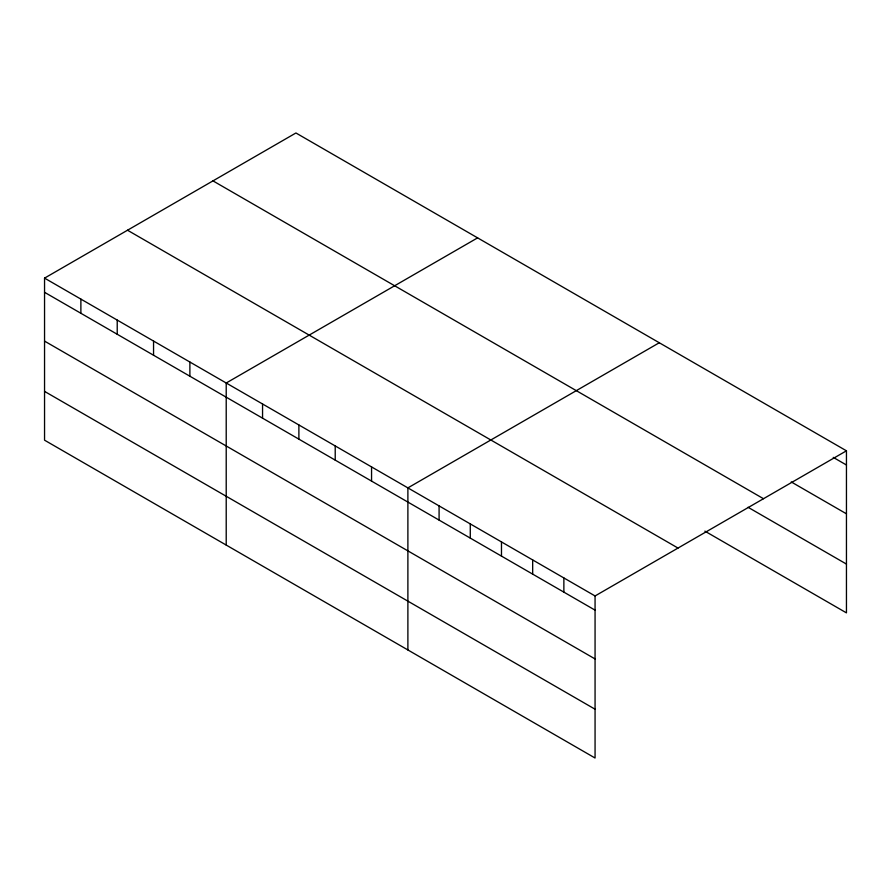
<?xml version="1.0" encoding="UTF-8"?>
<svg xmlns="http://www.w3.org/2000/svg" width="891" height="891" viewBox="0 0 891 891"><rect width="100%" height="100%" fill="white"/><g stroke="black" fill="none" stroke-linecap="round" stroke-linejoin="round"><path stroke-width="1.34" d="M595.065 658.939L595.065 595.956L44.55 278.126L44.55 440.187L595.065 758.018L595.065 658.939L44.55 341.108M704.87 531.136L846.45 612.874L846.45 450.813L295.935 132.982L44.55 278.126M477.609 237.864L226.214 383.007L226.214 545.069M659.273 342.757L407.889 487.889L407.889 649.951M595.065 595.956L846.45 450.813M833.252 457.384L846.45 465.002M791.253 481.942L846.45 513.806M212.982 180.884L763.487 498.715M748.061 507.28L846.45 564.081M127.513 230.223L678.018 548.065M44.55 292.304L595.065 610.146M44.55 391.383L595.065 709.214M563.869 577.947L563.869 592.136M532.673 559.938L532.673 574.116M501.477 541.928L501.477 556.107M470.281 523.908L470.281 538.097M439.085 505.899L439.085 520.088M371.558 466.917L371.558 481.095M335.216 445.934L335.216 460.124M298.886 424.962L298.886 439.152M262.555 403.979L262.555 418.169M189.883 362.024L189.883 376.214M153.553 341.053L153.553 355.242M117.222 320.081L117.222 334.259M80.881 299.098L80.881 313.287"/></g></svg>
